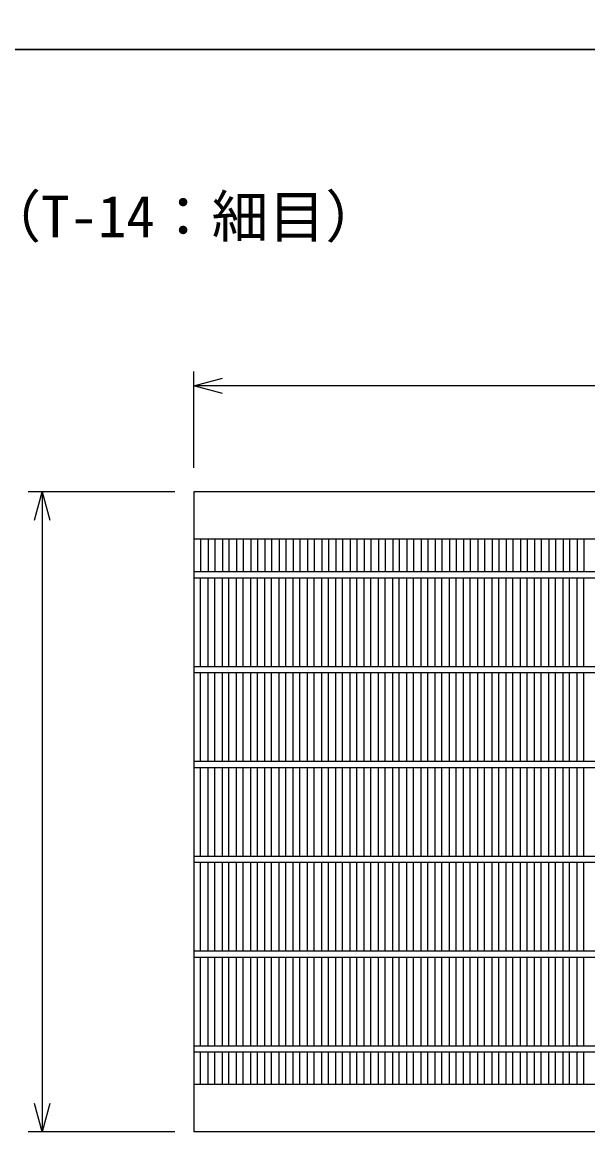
# Model space of a CAD drawing. Units: millimetres, scale not verified. Extents: x -25200 to 25200, y -8910 to 8910.
# Drawn here: x -2857 to -2261, y -2929 to -1750 of the extents above; entities that cross this region are included whole.
import ezdxf
from ezdxf.enums import TextEntityAlignment as Align

# ---------------------------------------------------------------- set-up
doc = ezdxf.new("R2010")
doc.units = ezdxf.units.MM
doc.header["$LTSCALE"] = 30
for name, color, linetype, lineweight in [('0-0_DIM', 7, 'Continuous', 25), ('0-2_HATCH', 6, 'Continuous', 25), ('0-6_TXT', 7, 'Continuous', 25)]:
    doc.layers.add(name, color=color, linetype=linetype, lineweight=lineweight)
doc.styles.add('ＭＳ ゴシック', font='')
doc.styles.get('ＭＳ ゴシック').set_extended_font_data('MS Gothic')

msp = doc.modelspace()

# ---------------------------------------------------------------- linework, layer by layer
at = {"layer": '0-0_DIM'}
for p, q in [((-2676.52, -2219.78), (-2676.52, -2118.19)), ((-1681.52, -2133.19), (-2676.52, -2133.19)), ((-2696.52, -2245.01), (-2851.52, -2245.01)), ((-2836.52, -2245.01), (-2836.52, -2920.01)), ((-2696.52, -2920.01), (-2851.52, -2920.01))]:
    msp.add_line(p, q, dxfattribs=at)
for points in [[(-2646.52, -2141.23), (-2676.52, -2133.19), (-2646.52, -2125.16)], [(-2844.56, -2275.01), (-2836.52, -2245.01), (-2828.48, -2275.01)], [(-2828.48, -2890.01), (-2836.52, -2920.01), (-2844.56, -2890.01)]]:
    msp.add_lwpolyline(points, dxfattribs=at)
at = {"layer": '0-2_HATCH'}
for p, q in [((-2676.52, -2245.01), (-2676.52, -2920.01)), ((-1681.52, -2245.01), (-2676.52, -2245.01)), ((-1681.52, -2295.01), (-2676.52, -2295.01)), ((-2669.52, -2295.01), (-2669.52, -2329.51)), ((-2661.55, -2295.01), (-2661.55, -2329.51)), ((-2654.55, -2295.01), (-2654.55, -2329.51)), ((-2646.58, -2295.01), (-2646.58, -2329.51)), ((-2639.58, -2295.01), (-2639.58, -2329.51)), ((-2631.61, -2295.01), (-2631.61, -2329.51)), ((-2624.61, -2295.01), (-2624.61, -2329.51)), ((-2616.64, -2295.01), (-2616.64, -2329.51)), ((-2609.64, -2295.01), (-2609.64, -2329.51)), ((-2601.67, -2295.01), (-2601.67, -2329.51)), ((-2594.67, -2295.01), (-2594.67, -2329.51)), ((-2586.7, -2295.01), (-2586.7, -2329.51)), ((-2579.7, -2295.01), (-2579.7, -2329.51)), ((-2571.73, -2295.01), (-2571.73, -2329.51)), ((-2564.73, -2295.01), (-2564.73, -2329.51)), ((-2556.76, -2295.01), (-2556.76, -2329.51)), ((-2549.76, -2295.01), (-2549.76, -2329.51)), ((-2541.79, -2295.01), (-2541.79, -2329.51)), ((-2534.79, -2295.01), (-2534.79, -2329.51)), ((-2526.82, -2295.01), (-2526.82, -2329.51)), ((-2519.82, -2295.01), (-2519.82, -2329.51)), ((-2511.85, -2295.01), (-2511.85, -2329.51)), ((-2504.85, -2295.01), (-2504.85, -2329.51)), ((-2496.88, -2295.01), (-2496.88, -2329.51)), ((-2489.88, -2295.01), (-2489.88, -2329.51)), ((-2481.91, -2295.01), (-2481.91, -2329.51)), ((-2474.91, -2295.01), (-2474.91, -2329.51)), ((-2466.94, -2295.01), (-2466.94, -2329.51)), ((-2459.94, -2295.01), (-2459.94, -2329.51)), ((-2451.97, -2295.01), (-2451.97, -2329.51)), ((-2444.97, -2295.01), (-2444.97, -2329.51)), ((-2437, -2295.01), (-2437, -2329.51)), ((-2430, -2295.01), (-2430, -2329.51)), ((-2422.03, -2295.01), (-2422.03, -2329.51)), ((-2415.03, -2295.01), (-2415.03, -2329.51)), ((-2407.07, -2295.01), (-2407.07, -2329.51)), ((-2400.07, -2295.01), (-2400.07, -2329.51)), ((-2392.1, -2295.01), (-2392.1, -2329.51)), ((-2385.1, -2295.01), (-2385.1, -2329.51)), ((-2377.13, -2295.01), (-2377.13, -2329.51)), ((-2370.13, -2295.01), (-2370.13, -2329.51)), ((-2362.16, -2295.01), (-2362.16, -2329.51)), ((-2355.16, -2295.01), (-2355.16, -2329.51)), ((-2347.19, -2295.01), (-2347.19, -2329.51)), ((-2340.19, -2295.01), (-2340.19, -2329.51)), ((-2332.22, -2295.01), (-2332.22, -2329.51)), ((-2325.22, -2295.01), (-2325.22, -2329.51)), ((-2317.25, -2295.01), (-2317.25, -2329.51)), ((-2310.25, -2295.01), (-2310.25, -2329.51)), ((-2302.28, -2295.01), (-2302.28, -2329.51)), ((-2295.28, -2295.01), (-2295.28, -2329.51)), ((-2287.31, -2295.01), (-2287.31, -2329.51)), ((-2280.31, -2295.01), (-2280.31, -2329.51)), ((-2272.34, -2295.01), (-2272.34, -2329.51)), ((-2265.34, -2295.01), (-2265.34, -2329.51)), ((-1681.52, -2329.51), (-2676.52, -2329.51)), ((-2676.52, -2335.51), (-1681.52, -2335.51)), ((-2669.52, -2429.51), (-2669.52, -2335.51)), ((-2661.55, -2429.51), (-2661.55, -2335.51)), ((-2654.55, -2429.51), (-2654.55, -2335.51)), ((-2646.58, -2429.51), (-2646.58, -2335.51)), ((-2639.58, -2429.51), (-2639.58, -2335.51)), ((-2631.61, -2429.51), (-2631.61, -2335.51)), ((-2624.61, -2429.51), (-2624.61, -2335.51)), ((-2616.64, -2429.51), (-2616.64, -2335.51)), ((-2609.64, -2429.51), (-2609.64, -2335.51)), ((-2601.67, -2429.51), (-2601.67, -2335.51)), ((-2594.67, -2429.51), (-2594.67, -2335.51)), ((-2586.7, -2429.51), (-2586.7, -2335.51)), ((-2579.7, -2429.51), (-2579.7, -2335.51)), ((-2571.73, -2429.51), (-2571.73, -2335.51)), ((-2564.73, -2429.51), (-2564.73, -2335.51)), ((-2556.76, -2429.51), (-2556.76, -2335.51)), ((-2549.76, -2429.51), (-2549.76, -2335.51)), ((-2541.79, -2429.51), (-2541.79, -2335.51)), ((-2534.79, -2429.51), (-2534.79, -2335.51)), ((-2526.82, -2429.51), (-2526.82, -2335.51)), ((-2519.82, -2429.51), (-2519.82, -2335.51)), ((-2511.85, -2429.51), (-2511.85, -2335.51)), ((-2504.85, -2429.51), (-2504.85, -2335.51)), ((-2496.88, -2429.51), (-2496.88, -2335.51)), ((-2489.88, -2429.51), (-2489.88, -2335.51)), ((-2481.91, -2429.51), (-2481.91, -2335.51)), ((-2474.91, -2429.51), (-2474.91, -2335.51)), ((-2466.94, -2429.51), (-2466.94, -2335.51)), ((-2459.94, -2429.51), (-2459.94, -2335.51)), ((-2451.97, -2429.51), (-2451.97, -2335.51)), ((-2444.97, -2429.51), (-2444.97, -2335.51)), ((-2437, -2429.51), (-2437, -2335.51)), ((-2430, -2429.51), (-2430, -2335.51)), ((-2422.03, -2429.51), (-2422.03, -2335.51)), ((-2415.03, -2429.51), (-2415.03, -2335.51)), ((-2407.07, -2429.51), (-2407.07, -2335.51)), ((-2400.07, -2429.51), (-2400.07, -2335.51)), ((-2392.1, -2429.51), (-2392.1, -2335.51)), ((-2385.1, -2429.51), (-2385.1, -2335.51)), ((-2377.13, -2429.51), (-2377.13, -2335.51)), ((-2370.13, -2429.51), (-2370.13, -2335.51)), ((-2362.16, -2429.51), (-2362.16, -2335.51)), ((-2355.16, -2429.51), (-2355.16, -2335.51)), ((-2347.19, -2429.51), (-2347.19, -2335.51)), ((-2340.19, -2429.51), (-2340.19, -2335.51)), ((-2332.22, -2429.51), (-2332.22, -2335.51)), ((-2325.22, -2429.51), (-2325.22, -2335.51)), ((-2317.25, -2429.51), (-2317.25, -2335.51)), ((-2310.25, -2429.51), (-2310.25, -2335.51)), ((-2302.28, -2429.51), (-2302.28, -2335.51)), ((-2295.28, -2429.51), (-2295.28, -2335.51)), ((-2287.31, -2429.51), (-2287.31, -2335.51)), ((-2280.31, -2429.51), (-2280.31, -2335.51)), ((-2272.34, -2429.51), (-2272.34, -2335.51)), ((-2265.34, -2429.51), (-2265.34, -2335.51)), ((-1681.52, -2429.51), (-2676.52, -2429.51)), ((-2676.52, -2435.51), (-1681.52, -2435.51)), ((-2669.52, -2529.51), (-2669.52, -2435.51)), ((-2661.55, -2529.51), (-2661.55, -2435.51)), ((-2654.55, -2529.51), (-2654.55, -2435.51)), ((-2646.58, -2529.51), (-2646.58, -2435.51)), ((-2639.58, -2529.51), (-2639.58, -2435.51)), ((-2631.61, -2529.51), (-2631.61, -2435.51)), ((-2624.61, -2529.51), (-2624.61, -2435.51)), ((-2616.64, -2529.51), (-2616.64, -2435.51)), ((-2609.64, -2529.51), (-2609.64, -2435.51)), ((-2601.67, -2529.51), (-2601.67, -2435.51)), ((-2594.67, -2529.51), (-2594.67, -2435.51)), ((-2586.7, -2529.51), (-2586.7, -2435.51)), ((-2579.7, -2529.51), (-2579.7, -2435.51)), ((-2571.73, -2529.51), (-2571.73, -2435.51)), ((-2564.73, -2529.51), (-2564.73, -2435.51)), ((-2556.76, -2529.51), (-2556.76, -2435.51)), ((-2549.76, -2529.51), (-2549.76, -2435.51)), ((-2541.79, -2529.51), (-2541.79, -2435.51)), ((-2534.79, -2529.51), (-2534.79, -2435.51)), ((-2526.82, -2529.51), (-2526.82, -2435.51)), ((-2519.82, -2529.51), (-2519.82, -2435.51)), ((-2511.85, -2529.51), (-2511.85, -2435.51)), ((-2504.85, -2529.51), (-2504.85, -2435.51)), ((-2496.88, -2529.51), (-2496.88, -2435.51)), ((-2489.88, -2529.51), (-2489.88, -2435.51)), ((-2481.91, -2529.51), (-2481.91, -2435.51)), ((-2474.91, -2529.51), (-2474.91, -2435.51)), ((-2466.94, -2529.51), (-2466.94, -2435.51)), ((-2459.94, -2529.51), (-2459.94, -2435.51)), ((-2451.97, -2529.51), (-2451.97, -2435.51)), ((-2444.97, -2529.51), (-2444.97, -2435.51)), ((-2437, -2529.51), (-2437, -2435.51)), ((-2430, -2529.51), (-2430, -2435.51)), ((-2422.03, -2529.51), (-2422.03, -2435.51)), ((-2415.03, -2529.51), (-2415.03, -2435.51)), ((-2407.07, -2529.51), (-2407.07, -2435.51)), ((-2400.07, -2529.51), (-2400.07, -2435.51)), ((-2392.1, -2529.51), (-2392.1, -2435.51)), ((-2385.1, -2529.51), (-2385.1, -2435.51)), ((-2377.13, -2529.51), (-2377.13, -2435.51)), ((-2370.13, -2529.51), (-2370.13, -2435.51)), ((-2362.16, -2529.51), (-2362.16, -2435.51)), ((-2355.16, -2529.51), (-2355.16, -2435.51)), ((-2347.19, -2529.51), (-2347.19, -2435.51)), ((-2340.19, -2529.51), (-2340.19, -2435.51)), ((-2332.22, -2529.51), (-2332.22, -2435.51)), ((-2325.22, -2529.51), (-2325.22, -2435.51)), ((-2317.25, -2529.51), (-2317.25, -2435.51)), ((-2310.25, -2529.51), (-2310.25, -2435.51)), ((-2302.28, -2529.51), (-2302.28, -2435.51)), ((-2295.28, -2529.51), (-2295.28, -2435.51)), ((-2287.31, -2529.51), (-2287.31, -2435.51)), ((-2280.31, -2529.51), (-2280.31, -2435.51)), ((-2272.34, -2529.51), (-2272.34, -2435.51)), ((-2265.34, -2529.51), (-2265.34, -2435.51)), ((-1681.52, -2529.51), (-2676.52, -2529.51)), ((-2676.52, -2535.51), (-1681.52, -2535.51)), ((-2669.52, -2629.51), (-2669.52, -2535.51)), ((-2661.55, -2629.51), (-2661.55, -2535.51)), ((-2654.55, -2629.51), (-2654.55, -2535.51)), ((-2646.58, -2629.51), (-2646.58, -2535.51)), ((-2639.58, -2629.51), (-2639.58, -2535.51)), ((-2631.61, -2629.51), (-2631.61, -2535.51)), ((-2624.61, -2629.51), (-2624.61, -2535.51)), ((-2616.64, -2629.51), (-2616.64, -2535.51)), ((-2609.64, -2629.51), (-2609.64, -2535.51)), ((-2601.67, -2629.51), (-2601.67, -2535.51)), ((-2594.67, -2629.51), (-2594.67, -2535.51)), ((-2586.7, -2629.51), (-2586.7, -2535.51)), ((-2579.7, -2629.51), (-2579.7, -2535.51)), ((-2571.73, -2629.51), (-2571.73, -2535.51)), ((-2564.73, -2629.51), (-2564.73, -2535.51)), ((-2556.76, -2629.51), (-2556.76, -2535.51)), ((-2549.76, -2629.51), (-2549.76, -2535.51)), ((-2541.79, -2629.51), (-2541.79, -2535.51)), ((-2534.79, -2629.51), (-2534.79, -2535.51)), ((-2526.82, -2629.51), (-2526.82, -2535.51)), ((-2519.82, -2629.51), (-2519.82, -2535.51)), ((-2511.85, -2629.51), (-2511.85, -2535.51)), ((-2504.85, -2629.51), (-2504.85, -2535.51)), ((-2496.88, -2629.51), (-2496.88, -2535.51)), ((-2489.88, -2629.51), (-2489.88, -2535.51)), ((-2481.91, -2629.51), (-2481.91, -2535.51)), ((-2474.91, -2629.51), (-2474.91, -2535.51)), ((-2466.94, -2629.51), (-2466.94, -2535.51)), ((-2459.94, -2629.51), (-2459.94, -2535.51)), ((-2451.97, -2629.51), (-2451.97, -2535.51)), ((-2444.97, -2629.51), (-2444.97, -2535.51)), ((-2437, -2629.51), (-2437, -2535.51)), ((-2430, -2629.51), (-2430, -2535.51)), ((-2422.03, -2629.51), (-2422.03, -2535.51)), ((-2415.03, -2629.51), (-2415.03, -2535.51)), ((-2407.07, -2629.51), (-2407.07, -2535.51)), ((-2400.07, -2629.51), (-2400.07, -2535.51)), ((-2392.1, -2629.51), (-2392.1, -2535.51)), ((-2385.1, -2629.51), (-2385.1, -2535.51)), ((-2377.13, -2629.51), (-2377.13, -2535.51)), ((-2370.13, -2629.51), (-2370.13, -2535.51)), ((-2362.16, -2629.51), (-2362.16, -2535.51)), ((-2355.16, -2629.51), (-2355.16, -2535.51)), ((-2347.19, -2629.51), (-2347.19, -2535.51)), ((-2340.19, -2629.51), (-2340.19, -2535.51)), ((-2332.22, -2629.51), (-2332.22, -2535.51)), ((-2325.22, -2629.51), (-2325.22, -2535.51)), ((-2317.25, -2629.51), (-2317.25, -2535.51)), ((-2310.25, -2629.51), (-2310.25, -2535.51)), ((-2302.28, -2629.51), (-2302.28, -2535.51)), ((-2295.28, -2629.51), (-2295.28, -2535.51)), ((-2287.31, -2629.51), (-2287.31, -2535.51)), ((-2280.31, -2629.51), (-2280.31, -2535.51)), ((-2272.34, -2629.51), (-2272.34, -2535.51)), ((-2265.34, -2629.51), (-2265.34, -2535.51)), ((-1681.52, -2629.51), (-2676.52, -2629.51)), ((-2676.52, -2635.51), (-1681.52, -2635.51)), ((-2669.52, -2729.51), (-2669.52, -2635.51)), ((-2661.55, -2729.51), (-2661.55, -2635.51)), ((-2654.55, -2729.51), (-2654.55, -2635.51)), ((-2646.58, -2729.51), (-2646.58, -2635.51)), ((-2639.58, -2729.51), (-2639.58, -2635.51)), ((-2631.61, -2729.51), (-2631.61, -2635.51)), ((-2624.61, -2729.51), (-2624.61, -2635.51)), ((-2616.64, -2729.51), (-2616.64, -2635.51)), ((-2609.64, -2729.51), (-2609.64, -2635.51)), ((-2601.67, -2729.51), (-2601.67, -2635.51)), ((-2594.67, -2729.51), (-2594.67, -2635.51)), ((-2586.7, -2729.51), (-2586.7, -2635.51)), ((-2579.7, -2729.51), (-2579.7, -2635.51)), ((-2571.73, -2729.51), (-2571.73, -2635.51)), ((-2564.73, -2729.51), (-2564.73, -2635.51)), ((-2556.76, -2729.51), (-2556.76, -2635.51)), ((-2549.76, -2729.51), (-2549.76, -2635.51)), ((-2541.79, -2729.51), (-2541.79, -2635.51)), ((-2534.79, -2729.51), (-2534.79, -2635.51)), ((-2526.82, -2729.51), (-2526.82, -2635.51)), ((-2519.82, -2729.51), (-2519.82, -2635.51)), ((-2511.85, -2729.51), (-2511.85, -2635.51)), ((-2504.85, -2729.51), (-2504.85, -2635.51)), ((-2496.88, -2729.51), (-2496.88, -2635.51)), ((-2489.88, -2729.51), (-2489.88, -2635.51)), ((-2481.91, -2729.51), (-2481.91, -2635.51)), ((-2474.91, -2729.51), (-2474.91, -2635.51)), ((-2466.94, -2729.51), (-2466.94, -2635.51)), ((-2459.94, -2729.51), (-2459.94, -2635.51)), ((-2451.97, -2729.51), (-2451.97, -2635.51)), ((-2444.97, -2729.51), (-2444.97, -2635.51)), ((-2437, -2729.51), (-2437, -2635.51)), ((-2430, -2729.51), (-2430, -2635.51)), ((-2422.03, -2729.51), (-2422.03, -2635.51)), ((-2415.03, -2729.51), (-2415.03, -2635.51)), ((-2407.07, -2729.51), (-2407.07, -2635.51)), ((-2400.07, -2729.51), (-2400.07, -2635.51)), ((-2392.1, -2729.51), (-2392.1, -2635.51)), ((-2385.1, -2729.51), (-2385.1, -2635.51)), ((-2377.13, -2729.51), (-2377.13, -2635.51)), ((-2370.13, -2729.51), (-2370.13, -2635.51)), ((-2362.16, -2729.51), (-2362.16, -2635.51)), ((-2355.16, -2729.51), (-2355.16, -2635.51)), ((-2347.19, -2729.51), (-2347.19, -2635.51)), ((-2340.19, -2729.51), (-2340.19, -2635.51)), ((-2332.22, -2729.51), (-2332.22, -2635.51)), ((-2325.22, -2729.51), (-2325.22, -2635.51)), ((-2317.25, -2729.51), (-2317.25, -2635.51)), ((-2310.25, -2729.51), (-2310.25, -2635.51)), ((-2302.28, -2729.51), (-2302.28, -2635.51)), ((-2295.28, -2729.51), (-2295.28, -2635.51)), ((-2287.31, -2729.51), (-2287.31, -2635.51)), ((-2280.31, -2729.51), (-2280.31, -2635.51)), ((-2272.34, -2729.51), (-2272.34, -2635.51)), ((-2265.34, -2729.51), (-2265.34, -2635.51)), ((-1681.52, -2729.51), (-2676.52, -2729.51)), ((-2676.52, -2735.51), (-1681.52, -2735.51)), ((-2669.52, -2829.51), (-2669.52, -2735.51)), ((-2661.55, -2829.51), (-2661.55, -2735.51)), ((-2654.55, -2829.51), (-2654.55, -2735.51)), ((-2646.58, -2829.51), (-2646.58, -2735.51)), ((-2639.58, -2829.51), (-2639.58, -2735.51)), ((-2631.61, -2829.51), (-2631.61, -2735.51)), ((-2624.61, -2829.51), (-2624.61, -2735.51)), ((-2616.64, -2829.51), (-2616.64, -2735.51)), ((-2609.64, -2829.51), (-2609.64, -2735.51)), ((-2601.67, -2829.51), (-2601.67, -2735.51)), ((-2594.67, -2829.51), (-2594.67, -2735.51)), ((-2586.7, -2829.51), (-2586.7, -2735.51)), ((-2579.7, -2829.51), (-2579.7, -2735.51)), ((-2571.73, -2829.51), (-2571.73, -2735.51)), ((-2564.73, -2829.51), (-2564.73, -2735.51)), ((-2556.76, -2829.51), (-2556.76, -2735.51)), ((-2549.76, -2829.51), (-2549.76, -2735.51)), ((-2541.79, -2829.51), (-2541.79, -2735.51)), ((-2534.79, -2829.51), (-2534.79, -2735.51)), ((-2526.82, -2829.51), (-2526.82, -2735.51)), ((-2519.82, -2829.51), (-2519.82, -2735.51)), ((-2511.85, -2829.51), (-2511.85, -2735.51)), ((-2504.85, -2829.51), (-2504.85, -2735.51)), ((-2496.88, -2829.51), (-2496.88, -2735.51)), ((-2489.88, -2829.51), (-2489.88, -2735.51)), ((-2481.91, -2829.51), (-2481.91, -2735.51)), ((-2474.91, -2829.51), (-2474.91, -2735.51)), ((-2466.94, -2829.51), (-2466.94, -2735.51)), ((-2459.94, -2829.51), (-2459.94, -2735.51)), ((-2451.97, -2829.51), (-2451.97, -2735.51)), ((-2444.97, -2829.51), (-2444.97, -2735.51)), ((-2437, -2829.51), (-2437, -2735.51)), ((-2430, -2829.51), (-2430, -2735.51)), ((-2422.03, -2829.51), (-2422.03, -2735.51)), ((-2415.03, -2829.51), (-2415.03, -2735.51)), ((-2407.07, -2829.51), (-2407.07, -2735.51)), ((-2400.07, -2829.51), (-2400.07, -2735.51)), ((-2392.1, -2829.51), (-2392.1, -2735.51)), ((-2385.1, -2829.51), (-2385.1, -2735.51)), ((-2377.13, -2829.51), (-2377.13, -2735.51)), ((-2370.13, -2829.51), (-2370.13, -2735.51)), ((-2362.16, -2829.51), (-2362.16, -2735.51)), ((-2355.16, -2829.51), (-2355.16, -2735.51)), ((-2347.19, -2829.51), (-2347.19, -2735.51)), ((-2340.19, -2829.51), (-2340.19, -2735.51)), ((-2332.22, -2829.51), (-2332.22, -2735.51)), ((-2325.22, -2829.51), (-2325.22, -2735.51)), ((-2317.25, -2829.51), (-2317.25, -2735.51)), ((-2310.25, -2829.51), (-2310.25, -2735.51)), ((-2302.28, -2829.51), (-2302.28, -2735.51)), ((-2295.28, -2829.51), (-2295.28, -2735.51)), ((-2287.31, -2829.51), (-2287.31, -2735.51)), ((-2280.31, -2829.51), (-2280.31, -2735.51)), ((-2272.34, -2829.51), (-2272.34, -2735.51)), ((-2265.34, -2829.51), (-2265.34, -2735.51)), ((-1681.52, -2829.51), (-2676.52, -2829.51)), ((-2676.52, -2835.51), (-1681.52, -2835.51)), ((-2669.52, -2870.01), (-2669.52, -2835.51)), ((-2661.55, -2870.01), (-2661.55, -2835.51)), ((-2654.55, -2870.01), (-2654.55, -2835.51)), ((-2646.58, -2870.01), (-2646.58, -2835.51)), ((-2639.58, -2870.01), (-2639.58, -2835.51)), ((-2631.61, -2870.01), (-2631.61, -2835.51)), ((-2624.61, -2870.01), (-2624.61, -2835.51)), ((-2616.64, -2870.01), (-2616.64, -2835.51)), ((-2609.64, -2870.01), (-2609.64, -2835.51)), ((-2601.67, -2870.01), (-2601.67, -2835.51)), ((-2594.67, -2870.01), (-2594.67, -2835.51)), ((-2586.7, -2870.01), (-2586.7, -2835.51)), ((-2579.7, -2870.01), (-2579.7, -2835.51)), ((-2571.73, -2870.01), (-2571.73, -2835.51)), ((-2564.73, -2870.01), (-2564.73, -2835.51)), ((-2556.76, -2870.01), (-2556.76, -2835.51)), ((-2549.76, -2870.01), (-2549.76, -2835.51)), ((-2541.79, -2870.01), (-2541.79, -2835.51)), ((-2534.79, -2870.01), (-2534.79, -2835.51)), ((-2526.82, -2870.01), (-2526.82, -2835.51)), ((-2519.82, -2870.01), (-2519.82, -2835.51)), ((-2511.85, -2870.01), (-2511.85, -2835.51)), ((-2504.85, -2870.01), (-2504.85, -2835.51)), ((-2496.88, -2870.01), (-2496.88, -2835.51)), ((-2489.88, -2870.01), (-2489.88, -2835.51)), ((-2481.91, -2870.01), (-2481.91, -2835.51)), ((-2474.91, -2870.01), (-2474.91, -2835.51)), ((-2466.94, -2870.01), (-2466.94, -2835.51)), ((-2459.94, -2870.01), (-2459.94, -2835.51)), ((-2451.97, -2870.01), (-2451.97, -2835.51)), ((-2444.97, -2870.01), (-2444.97, -2835.51)), ((-2437, -2870.01), (-2437, -2835.51)), ((-2430, -2870.01), (-2430, -2835.51)), ((-2422.03, -2870.01), (-2422.03, -2835.51)), ((-2415.03, -2870.01), (-2415.03, -2835.51)), ((-2407.07, -2870.01), (-2407.07, -2835.51)), ((-2400.07, -2870.01), (-2400.07, -2835.51)), ((-2392.1, -2870.01), (-2392.1, -2835.51)), ((-2385.1, -2870.01), (-2385.1, -2835.51)), ((-2377.13, -2870.01), (-2377.13, -2835.51)), ((-2370.13, -2870.01), (-2370.13, -2835.51)), ((-2362.16, -2870.01), (-2362.16, -2835.51)), ((-2355.16, -2870.01), (-2355.16, -2835.51)), ((-2347.19, -2870.01), (-2347.19, -2835.51)), ((-2340.19, -2870.01), (-2340.19, -2835.51)), ((-2332.22, -2870.01), (-2332.22, -2835.51)), ((-2325.22, -2870.01), (-2325.22, -2835.51)), ((-2317.25, -2870.01), (-2317.25, -2835.51)), ((-2310.25, -2870.01), (-2310.25, -2835.51)), ((-2302.28, -2870.01), (-2302.28, -2835.51)), ((-2295.28, -2870.01), (-2295.28, -2835.51)), ((-2287.31, -2870.01), (-2287.31, -2835.51)), ((-2280.31, -2870.01), (-2280.31, -2835.51)), ((-2272.34, -2870.01), (-2272.34, -2835.51)), ((-2265.34, -2870.01), (-2265.34, -2835.51)), ((-1681.52, -2870.01), (-2676.52, -2870.01)), ((-1681.52, -2920.01), (-2676.52, -2920.01))]:
    msp.add_line(p, q, dxfattribs=at)
at = {"layer": '0-6_TXT'}
for points in [[(-5116.68, -1778.68), (-916.68, -1778.68), (-916.68, -1618.68), (-5116.68, -1618.68)], [(-3016.68, -7188.51), (-916.68, -7188.51), (-916.68, -1778.68), (-3016.68, -1778.68)]]:
    msp.add_lwpolyline(points, close=True, dxfattribs=at)

# ---------------------------------------------------------------- texts
at = {"layer": '0-0_DIM', "style": 'ＭＳ ゴシック'}
msp.add_text('（T-14：細目）', height=43.99, dxfattribs=at).set_placement((-2897.66, -1989.82), align=Align.BOTTOM_LEFT)

doc.saveas('drawing.dxf')
